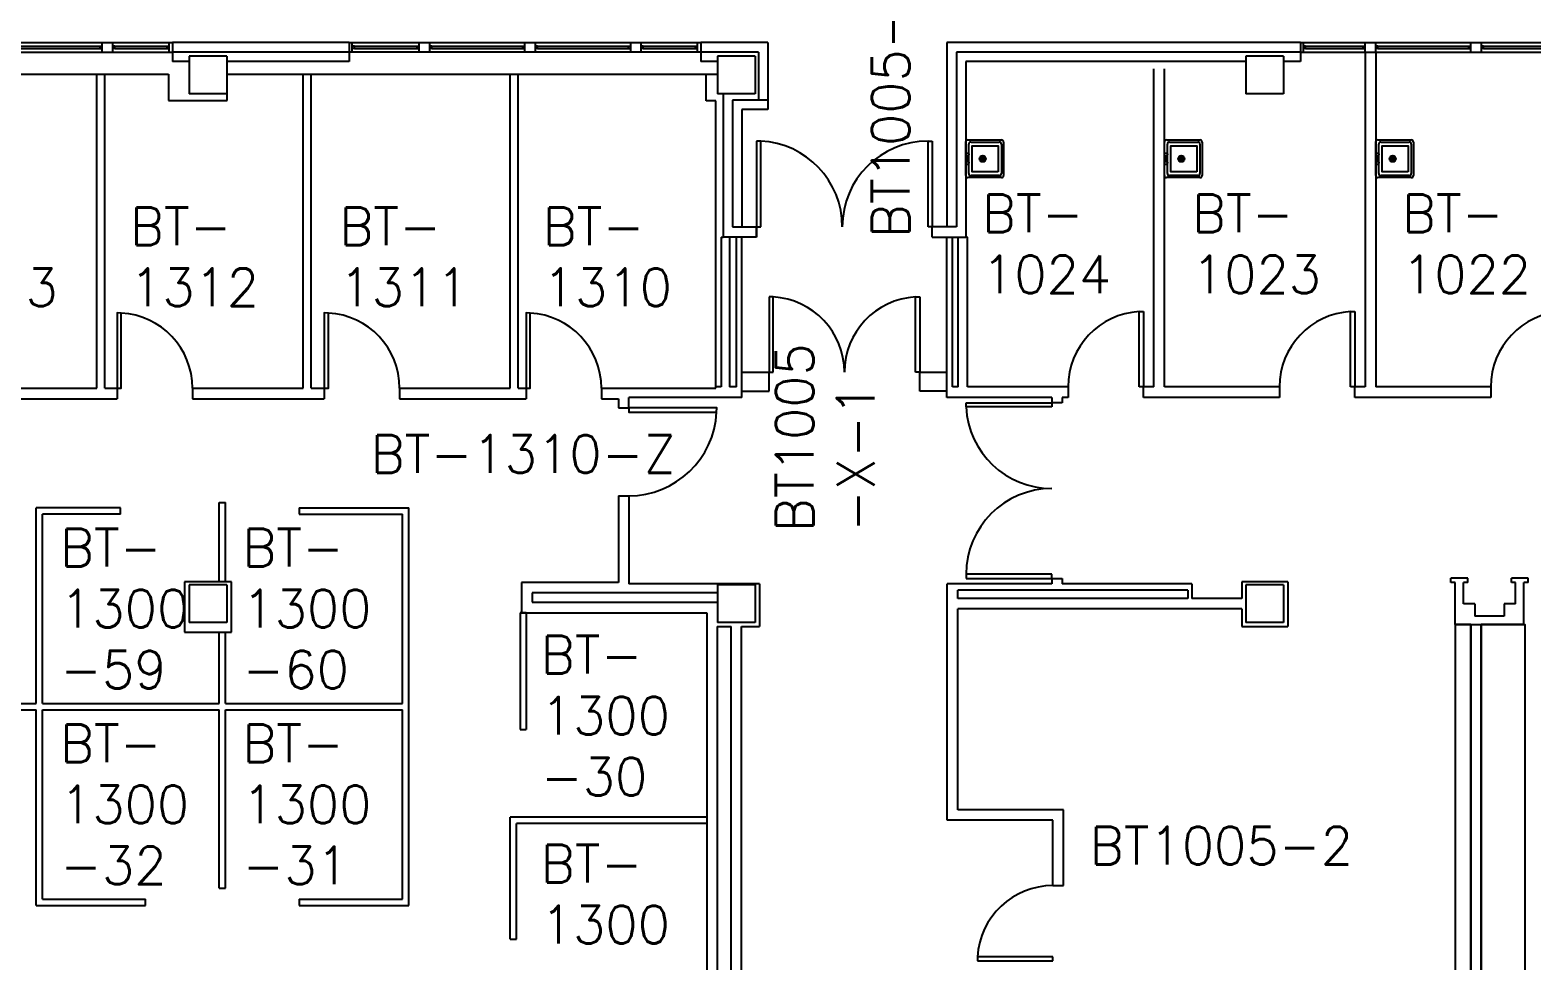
# Model space of a CAD drawing. Extents: x 2808 to 7225, y 18128 to 20366.
# Drawn here: x 5512 to 6230, y 19398 to 19843 of the extents above; entities that cross this region are included whole.
import ezdxf

# ---------------------------------------------------------------- set-up
doc = ezdxf.new("R2010")
doc.units = 0
doc.header["$MEASUREMENT"] = 0
doc.layers.get('0').update_dxf_attribs({"linetype": 'CONTINUOUS'})
for name, color, linetype in [('ARDOOR', 7, 'CONTINUOUS'), ('ARROOMNO', 4, 'CONTINUOUS'), ('ARWALL', 7, 'CONTINUOUS'), ('COL', 14, 'CONTINUOUS'), ('EXDOOR', 8, 'CONTINUOUS'), ('EXWALL', 8, 'CONTINUOUS'), ('EXWINDOW', 8, 'CONTINUOUS'), ('MILL', 1, 'CONTINUOUS'), ('MPFIXTURE', 3, 'CONTINUOUS')]:
    doc.layers.add(name, color=color, linetype=linetype)
doc.styles.add('ROMANS', font='romans.shx', dxfattribs={"height": 18})

# ---------------------------------------------------------------- blocks, each defined once
blk = doc.blocks.new('COL2')
for p, q in [((-0.5, -0.5), (-0.5, 0.5)), ((-0.5, 0.5), (0.5, 0.5)), ((0.5, -0.5), (0.5, 0.5)), ((-0.5, -0.5), (0.5, -0.5))]:
    blk.add_line(p, q)
blk = doc.blocks.new('A$C62F515CF')
at = {"layer": 'MPFIXTURE'}
for p, q in [((9.11, 9), (7.11, 9)), ((8.11, 8), (8.11, 10))]:
    blk.add_line(p, q, dxfattribs=at)
for points in [[(0, 1), (0, 17.25)], [(1, 18), (17, 18)], [(1.5, 2), (1.5, 16)], [(2.5, 17), (16, 17)], [(17, 16), (17, 2)], [(18, 17), (18, 1)], [(16, 1), (2.5, 1)], [(17, 0), (1, 0)]]:
    blk.add_lwpolyline(points, dxfattribs=at)
blk.add_lwpolyline([(15.5, 2.76), (3.11, 2.76), (3.11, 15.27), (15.5, 15.27)], close=True, dxfattribs=at)
at = {"layer": 'MPFIXTURE', "linetype": 'CONTINUOUS'}
for centre, radius in [((0.79, 11), 0.75), ((0.79, 7), 0.75), ((0.79, 9), 0.5)]:
    blk.add_circle(centre, radius, dxfattribs=at)
at = {"layer": 'MPFIXTURE'}
for radius in [1.5, 1]:
    blk.add_circle((8.11, 9), radius, dxfattribs=at)
for centre, start, end in [((0.87, 17.12), 81.8699, 188.1301), ((2.37, 16.12), 81.8699, 188.1301), ((16.12, 16.12), 351.8699, 98.1301), ((17.12, 17.12), 351.8699, 98.1301), ((0.87, 0.87), 171.8699, 278.1301), ((2.37, 1.87), 171.8699, 278.1301), ((16.12, 1.87), 261.8699, 8.1301), ((17.12, 0.87), 261.8699, 8.1301)]:
    blk.add_arc(centre, 0.884, start, end, dxfattribs=at)
blk = doc.blocks.new('A$C663F5164')
at = {"layer": 'MPFIXTURE'}
for p, q in [((9.11, 9), (7.11, 9)), ((8.11, 8), (8.11, 10))]:
    blk.add_line(p, q, dxfattribs=at)
for points in [[(0, 1), (0, 17.25)], [(1, 18), (17, 18)], [(1.5, 2), (1.5, 16)], [(2.5, 17), (16, 17)], [(17, 16), (17, 2)], [(18, 17), (18, 1)], [(16, 1), (2.5, 1)], [(17, 0), (1, 0)]]:
    blk.add_lwpolyline(points, dxfattribs=at)
blk.add_lwpolyline([(15.5, 2.76), (3.11, 2.76), (3.11, 15.27), (15.5, 15.27)], close=True, dxfattribs=at)
at = {"layer": 'MPFIXTURE', "linetype": 'CONTINUOUS'}
for centre, radius in [((0.79, 11), 0.75), ((0.79, 7), 0.75), ((0.79, 9), 0.5)]:
    blk.add_circle(centre, radius, dxfattribs=at)
at = {"layer": 'MPFIXTURE'}
for radius in [1.5, 1]:
    blk.add_circle((8.11, 9), radius, dxfattribs=at)
for centre, start, end in [((0.87, 17.12), 81.8699, 188.1301), ((2.37, 16.12), 81.8699, 188.1301), ((16.12, 16.12), 351.8699, 98.1301), ((17.12, 17.12), 351.8699, 98.1301), ((0.87, 0.87), 171.8699, 278.1301), ((2.37, 1.87), 171.8699, 278.1301), ((16.12, 1.87), 261.8699, 8.1301), ((17.12, 0.87), 261.8699, 8.1301)]:
    blk.add_arc(centre, 0.884, start, end, dxfattribs=at)
blk = doc.blocks.new('A$C744D3179')
at = {"layer": 'MPFIXTURE'}
for p, q in [((9.11, 9), (7.11, 9)), ((8.11, 8), (8.11, 10))]:
    blk.add_line(p, q, dxfattribs=at)
for points in [[(0, 1), (0, 17.25)], [(1, 18), (17, 18)], [(1.5, 2), (1.5, 16)], [(2.5, 17), (16, 17)], [(17, 16), (17, 2)], [(18, 17), (18, 1)], [(16, 1), (2.5, 1)], [(17, 0), (1, 0)]]:
    blk.add_lwpolyline(points, dxfattribs=at)
blk.add_lwpolyline([(15.5, 2.76), (3.11, 2.76), (3.11, 15.27), (15.5, 15.27)], close=True, dxfattribs=at)
at = {"layer": 'MPFIXTURE', "linetype": 'CONTINUOUS'}
for centre, radius in [((0.79, 11), 0.75), ((0.79, 7), 0.75), ((0.79, 9), 0.5)]:
    blk.add_circle(centre, radius, dxfattribs=at)
at = {"layer": 'MPFIXTURE'}
for radius in [1.5, 1]:
    blk.add_circle((8.11, 9), radius, dxfattribs=at)
for centre, start, end in [((0.87, 17.12), 81.8699, 188.1301), ((2.38, 16.12), 81.8699, 188.1301), ((16.12, 16.12), 351.8699, 98.1301), ((17.12, 17.12), 351.8699, 98.1301), ((0.87, 0.87), 171.8699, 278.1301), ((2.38, 1.87), 171.8699, 278.1301), ((16.12, 1.87), 261.8699, 8.1301), ((17.12, 0.87), 261.8699, 8.1301)]:
    blk.add_arc(centre, 0.884, start, end, dxfattribs=at)
blk = doc.blocks.new('A$C794734EC')
at = {"layer": 'ARDOOR'}
for p, q in [((34, 36), (36, 36)), ((34, 0), (34, 36)), ((36, 36), (36, 0)), ((36, 0), (34, 0))]:
    blk.add_line(p, q, dxfattribs=at)
blk.add_arc((36, 0.06), 36, 93.18467, 180.08848, dxfattribs=at)
blk = doc.blocks.new('A$C26C41D11')
at = {"layer": 'ARDOOR'}
for p, q in [((34, 0), (34, 36)), ((34, 36), (36, 36)), ((34, 0), (34, 36)), ((36, 36), (36, 0)), ((36, 0), (34, 0))]:
    blk.add_line(p, q, dxfattribs=at)
blk.add_arc((36, 0.06), 36, 93.18467, 180.08848, dxfattribs=at)
blk = doc.blocks.new('A$C7C0D70C8')
at = {"layer": 'ARDOOR'}
for p, q in [((34, 0), (34, 36)), ((34, 36), (36, 36)), ((34, 0), (34, 36)), ((36, 36), (36, 0)), ((36, 0), (34, 0))]:
    blk.add_line(p, q, dxfattribs=at)
blk.add_arc((36, 0.06), 36, 93.18467, 180.08848, dxfattribs=at)
blk = doc.blocks.new('A$C3B986B83')
at = {"layer": 'ARDOOR'}
for p, q in [((0, 82), (0, 84)), ((0, 84), (41, 84)), ((41, 82), (0, 82)), ((41, 84), (41, 82)), ((41, 2), (0, 2)), ((0, 2), (0, 0)), ((41, 0), (41, 2)), ((0, 0), (41, 0))]:
    blk.add_line(p, q, dxfattribs=at)
for centre, start, end in [((40.95, 84), 182.79599, 270.06821), ((41, 2), 90, 180)]:
    blk.add_arc(centre, 41, start, end, dxfattribs=at)
blk = doc.blocks.new('A$C40F67DB4')
at = {"layer": 'ARDOOR'}
for p, q in [((36, 2), (0, 2)), ((0, 2), (0, 0)), ((36, 0), (36, 2)), ((0, 0), (36, 0))]:
    blk.add_line(p, q, dxfattribs=at)
blk.add_arc((35.94, 0), 36, 89.91152, 176.81533, dxfattribs=at)
blk = doc.blocks.new('A$C06564B50')
at = {"layer": 'ARDOOR'}
for p, q in [((2, 36), (0, 36)), ((0, 36), (0, 0)), ((2, 0), (2, 36)), ((70, 0), (70, 36)), ((70, 36), (72, 36)), ((72, 36), (72, 0)), ((0, 0), (2, 0)), ((72, 0), (70, 0))]:
    blk.add_line(p, q, dxfattribs=at)
for centre, start, end in [((0, 0.06), 359.91152, 86.81533), ((72, 0.06), 93.18467, 180.08848)]:
    blk.add_arc(centre, 36, start, end, dxfattribs=at)
blk = doc.blocks.new('A$C47CF0378')
at = {"layer": 'EXDOOR'}
for p, q in [((2, 41), (0, 41)), ((0, 41), (0, 0)), ((2, 0), (2, 41)), ((82, 0), (82, 41)), ((82, 41), (84, 41)), ((84, 41), (84, 0)), ((0, 0), (2, 0)), ((84, 0), (82, 0))]:
    blk.add_line(p, q, dxfattribs=at)
for centre, start, end in [((0, 0.05), 359.93179, 87.20401), ((82, 0), 90, 180)]:
    blk.add_arc(centre, 41, start, end, dxfattribs=at)

msp = doc.modelspace()

# ---------------------------------------------------------------- linework, layer by layer
at = {"layer": 'ARDOOR', "flags": 128}
for points in [[(5590.09, 19671.58, 0.39805), (5556.09, 19707.53), (5554.09, 19707.58), (5554.09, 19671.58), (5556.09, 19671.58), (5556.09, 19707.53)], [(5689.09, 19671.58, 0.39805), (5655.09, 19707.53), (5653.09, 19707.58), (5653.09, 19671.58), (5655.09, 19671.58), (5655.09, 19707.53)], [(5785.47, 19671.58, 0.39805), (5751.47, 19707.53), (5749.47, 19707.58), (5749.47, 19671.58), (5751.47, 19671.58), (5751.47, 19707.53)], [(5798.59, 19620.21, 0.400344), (5840.55, 19660.21), (5840.59, 19662.21), (5798.59, 19662.21), (5798.59, 19660.21), (5840.55, 19660.21)]]:
    msp.add_lwpolyline(points, format="xyb", dxfattribs=at)
at = {"layer": 'ARWALL'}
for p, q in [((6150.47, 19832.21), (6150.47, 19672.21)), ((6155.47, 19832.21), (6155.47, 19672.21)), ((5354.59, 19821.58), (5578.59, 19821.58)), ((5544.34, 19671.58), (5544.34, 19821.58)), ((5548.22, 19671.58), (5548.22, 19821.58)), ((5578.59, 19821.58), (5578.59, 19809.08)), ((5606.72, 19809.08), (5606.72, 19821.58)), ((5606.72, 19821.58), (5840.97, 19821.58)), ((5642.97, 19671.58), (5642.97, 19821.58)), ((5646.84, 19671.58), (5646.84, 19821.58)), ((5741.84, 19671.58), (5741.84, 19821.58)), ((5745.72, 19671.58), (5745.72, 19821.58)), ((5835.59, 19808.83), (5835.59, 19821.58)), ((6049.47, 19672.21), (6049.47, 19824.21)), ((6054.47, 19672.21), (6054.47, 19824.21)), ((5578.59, 19809.08), (5606.72, 19809.08)), ((5840.09, 19808.83), (5835.59, 19808.83)), ((5840.09, 19671.58), (5840.09, 19808.83)), ((5842.72, 19743.71), (5842.72, 19672.21)), ((5842.72, 19743.71), (5843.59, 19743.71)), ((5846.72, 19743.71), (5846.72, 19672.21)), ((5849.97, 19672.21), (5849.97, 19743.71)), ((5852.59, 19667.21), (5852.59, 19743.71)), ((5950.59, 19667.21), (5950.59, 19743.71)), ((5953.22, 19672.21), (5953.22, 19743.71)), ((5955.97, 19672.21), (5955.97, 19743.71)), ((5960.47, 19743.71), (5959.59, 19743.71)), ((5960.47, 19672.21), (5960.47, 19743.71)), ((5852.59, 19679.21), (5865.59, 19679.21)), ((5865.59, 19670.21), (5865.59, 19679.21)), ((5937.59, 19679.21), (5950.59, 19679.21)), ((5937.59, 19670.21), (5937.59, 19679.21)), ((5491.59, 19671.58), (5544.34, 19671.58)), ((5548.22, 19671.58), (5554.09, 19671.58)), ((5554.09, 19671.58), (5554.09, 19666.58)), ((5590.09, 19671.58), (5642.97, 19671.58)), ((5590.09, 19671.58), (5590.09, 19666.58)), ((5646.84, 19671.58), (5653.09, 19671.58)), ((5653.09, 19671.58), (5653.09, 19666.58)), ((5689.09, 19671.58), (5741.84, 19671.58)), ((5689.09, 19671.58), (5689.09, 19666.58)), ((5745.72, 19671.58), (5749.47, 19671.58)), ((5749.47, 19671.58), (5749.47, 19666.58)), ((5785.47, 19671.58), (5840.09, 19671.58)), ((5785.47, 19671.58), (5785.47, 19666.58)), ((5842.72, 19672.21), (5840.09, 19672.21)), ((5849.97, 19672.21), (5846.72, 19672.21)), ((5955.97, 19672.21), (5953.22, 19672.21)), ((6008.47, 19672.21), (5960.47, 19672.21)), ((6008.47, 19672.21), (6008.47, 19667.21)), ((6049.47, 19672.21), (6044.47, 19672.21)), ((6044.47, 19667.21), (6044.47, 19672.21)), ((6109.47, 19672.21), (6054.47, 19672.21)), ((6109.47, 19672.21), (6109.47, 19667.21)), ((6150.47, 19672.21), (6145.47, 19672.21)), ((6145.47, 19667.21), (6145.47, 19672.21)), ((6210.47, 19672.21), (6155.47, 19672.21)), ((6210.47, 19672.21), (6210.47, 19667.21)), ((5491.59, 19666.58), (5554.09, 19666.58)), ((5590.09, 19666.58), (5653.09, 19666.58)), ((5689.09, 19666.58), (5749.47, 19666.58)), ((5785.47, 19666.58), (5793.59, 19666.58)), ((5793.59, 19666.58), (5793.59, 19662.21)), ((5852.59, 19667.21), (5798.59, 19667.21)), ((5798.59, 19662.21), (5798.59, 19667.21)), ((5852.59, 19670.21), (5865.59, 19670.21)), ((5950.59, 19670.21), (5937.59, 19670.21)), ((6000.72, 19667.21), (5950.59, 19667.21)), ((6000.72, 19667.21), (6000.72, 19664.68)), ((6005.72, 19664.68), (6000.72, 19664.68)), ((6008.47, 19667.21), (6005.72, 19667.21)), ((6005.72, 19667.21), (6005.72, 19664.68)), ((6109.47, 19667.21), (6044.47, 19667.21)), ((6210.47, 19667.21), (6145.47, 19667.21)), ((5793.59, 19662.21), (5798.59, 19662.21)), ((5515.4, 19520.96), (5515.4, 19614.46)), ((5555.65, 19614.46), (5515.4, 19614.46)), ((5555.65, 19611.46), (5555.65, 19614.46)), ((5602.88, 19579.08), (5602.88, 19616.96)), ((5602.88, 19616.96), (5605.88, 19616.96)), ((5605.88, 19579.08), (5605.88, 19616.96)), ((5641.15, 19614.46), (5693.4, 19614.46)), ((5641.15, 19614.46), (5641.15, 19611.46)), ((5693.4, 19424.46), (5693.4, 19614.46)), ((5793.59, 19620.21), (5798.59, 19620.21)), ((5793.59, 19620.21), (5793.59, 19578.83)), ((5798.59, 19620.21), (5798.59, 19578.14)), ((5518.4, 19520.96), (5518.4, 19611.46)), ((5555.65, 19611.46), (5518.4, 19611.46)), ((5641.15, 19611.46), (5690.4, 19611.46)), ((5690.4, 19520.96), (5690.4, 19611.46)), ((5608.72, 19579.08), (5586.22, 19579.08)), ((5586.22, 19579.08), (5586.22, 19555.08)), ((5608.72, 19555.08), (5608.72, 19579.08)), ((5793.59, 19578.83), (5747.34, 19578.83)), ((5747.34, 19578.83), (5747.34, 19564.33)), ((5860.97, 19578.14), (5798.59, 19578.14)), ((5860.97, 19578.14), (5860.97, 19557.71)), ((6000.72, 19578.14), (5950.72, 19578.14)), ((5950.72, 19465.21), (5950.72, 19578.14)), ((6000.72, 19580.68), (6005.72, 19580.68)), ((6000.72, 19580.68), (6000.72, 19578.14)), ((6005.72, 19580.68), (6005.72, 19578.14)), ((6067.66, 19578.14), (6005.72, 19578.14)), ((6067.66, 19578.14), (6067.66, 19571.21)), ((6091.47, 19579.14), (6091.47, 19571.21)), ((6113.47, 19579.14), (6091.47, 19579.14)), ((6113.47, 19579.14), (6113.47, 19557.71)), ((6199.41, 19580.83), (6191.41, 19580.83)), ((6191.41, 19578.83), (6191.41, 19580.83)), ((6193.41, 19578.83), (6191.41, 19578.83)), ((6193.41, 19558.64), (6193.41, 19578.83)), ((6197.41, 19568.64), (6197.41, 19578.83)), ((6199.41, 19578.83), (6197.41, 19578.83)), ((6199.41, 19578.83), (6199.41, 19580.83)), ((6228.28, 19580.83), (6220.28, 19580.83)), ((6220.28, 19578.83), (6220.28, 19580.83)), ((6222.28, 19578.83), (6220.28, 19578.83)), ((6222.28, 19568.64), (6222.28, 19578.83)), ((6228.28, 19578.83), (6226.28, 19578.83)), ((6226.28, 19558.64), (6226.28, 19578.83)), ((6228.28, 19578.83), (6228.28, 19580.83)), ((5752.34, 19573.83), (5752.34, 19569.33)), ((5840.97, 19573.83), (5752.34, 19573.83)), ((6065.66, 19575.14), (5955.72, 19575.14)), ((5955.72, 19571.21), (5955.72, 19575.14)), ((6065.66, 19571.21), (5955.72, 19571.21)), ((6065.66, 19575.14), (6065.66, 19571.21)), ((6091.47, 19571.21), (6067.66, 19571.21)), ((5746.59, 19564.33), (5746.59, 19508.59)), ((5749.59, 19564.33), (5746.59, 19564.33)), ((5747.34, 19564.33), (5835.84, 19564.33)), ((5749.59, 19564.33), (5749.59, 19508.59)), ((5752.34, 19569.33), (5840.97, 19569.33)), ((5835.84, 19564.33), (5835.84, 19065.21)), ((6091.47, 19566.21), (5955.72, 19566.21)), ((5955.72, 19470.21), (5955.72, 19566.21)), ((6091.47, 19566.21), (6091.47, 19557.71)), ((6202.84, 19568.64), (6197.41, 19568.64)), ((6202.84, 19568.64), (6202.84, 19562.64)), ((6216.84, 19568.64), (6216.84, 19562.64)), ((6222.28, 19568.64), (6216.84, 19568.64)), ((5840.84, 19557.71), (5847.47, 19557.71)), ((5840.84, 19557.71), (5840.84, 19074.71)), ((5847.47, 19343.96), (5847.47, 19557.71)), ((5852.47, 19327.21), (5852.47, 19557.71)), ((5852.47, 19557.71), (5860.97, 19557.71)), ((6091.47, 19557.71), (6113.47, 19557.71)), ((6193.41, 19558.64), (6226.78, 19558.64)), ((6200.91, 19558.64), (6193.41, 19558.64)), ((6200.91, 19558.64), (6200.91, 19334.71)), ((6216.84, 19562.64), (6202.84, 19562.64)), ((6226.28, 19558.64), (6205.91, 19558.64)), ((6205.91, 19558.64), (6205.91, 19334.71)), ((5586.22, 19555.08), (5608.72, 19555.08)), ((5602.9, 19520.96), (5602.9, 19555.08)), ((5605.9, 19520.96), (5605.9, 19555.08)), ((5430.9, 19520.96), (5515.4, 19520.96)), ((5518.4, 19520.96), (5602.9, 19520.96)), ((5605.9, 19520.96), (5690.4, 19520.96)), ((5430.9, 19517.96), (5515.4, 19517.96)), ((5515.4, 19424.46), (5515.4, 19517.96)), ((5518.4, 19517.96), (5602.9, 19517.96)), ((5518.4, 19427.46), (5518.4, 19517.96)), ((5602.9, 19432.71), (5602.9, 19517.96)), ((5605.9, 19517.96), (5690.4, 19517.96)), ((5605.9, 19432.71), (5605.9, 19517.96)), ((5690.4, 19427.46), (5690.4, 19517.96)), ((5746.59, 19508.59), (5749.59, 19508.59)), ((6006.22, 19470.21), (5955.72, 19470.21)), ((6006.22, 19433.96), (6006.22, 19470.21)), ((5741.84, 19408.39), (5741.84, 19466.64)), ((5835.84, 19466.64), (5741.84, 19466.64)), ((5835.84, 19463.64), (5744.84, 19463.64)), ((5744.84, 19408.39), (5744.84, 19463.64)), ((6001.22, 19465.21), (5950.72, 19465.21)), ((6001.22, 19433.96), (6001.22, 19465.21)), ((6001.22, 19433.96), (6006.22, 19433.96)), ((5518.4, 19427.46), (5567.65, 19427.46)), ((5567.65, 19424.46), (5567.65, 19427.46)), ((5602.9, 19432.71), (5605.9, 19432.71)), ((5641.15, 19427.46), (5690.4, 19427.46)), ((5641.15, 19427.46), (5641.15, 19424.46)), ((5515.4, 19424.46), (5567.65, 19424.46)), ((5641.15, 19424.46), (5693.4, 19424.46)), ((5741.84, 19408.39), (5744.84, 19408.39))]:
    msp.add_line(p, q, dxfattribs=at)
at = {"layer": 'EXWALL', "linetype": 'CONTINUOUS'}
for p, q in [((5664.97, 19836.71), (5580.47, 19836.71)), ((5864.97, 19836.71), (5832.97, 19836.71)), ((6119.47, 19836.71), (5950.59, 19836.71)), ((5664.97, 19832.21), (5580.47, 19832.21)), ((5860.47, 19832.21), (5832.97, 19832.21)), ((6119.47, 19832.21), (5955.09, 19832.21)), ((5588.47, 19827.71), (5580.47, 19827.71)), ((5664.97, 19827.71), (5606.47, 19827.71)), ((5840.97, 19827.71), (5832.97, 19827.71)), ((6093.47, 19827.71), (5959.59, 19827.71)), ((6119.47, 19827.71), (6111.47, 19827.71)), ((5864.97, 19809.21), (5848.09, 19809.21)), ((5864.97, 19804.71), (5852.59, 19804.71)), ((5848.09, 19748.71), (5852.59, 19748.71)), ((5955.09, 19748.71), (5950.59, 19748.71))]:
    msp.add_line(p, q, dxfattribs=at)
at = {"layer": 'EXWALL'}
for p, q in [((5580.47, 19836.71), (5580.47, 19827.71)), ((5664.97, 19836.71), (5664.97, 19827.71)), ((5832.97, 19836.71), (5832.97, 19827.71)), ((5864.97, 19836.71), (5864.97, 19804.71)), ((5950.59, 19836.71), (5950.59, 19748.71)), ((6119.47, 19836.71), (6119.47, 19827.71)), ((5860.47, 19832.21), (5860.47, 19809.21)), ((5955.09, 19832.21), (5955.09, 19748.71)), ((5959.59, 19827.71), (5959.59, 19743.71)), ((5843.59, 19812.21), (5843.59, 19743.71)), ((5848.09, 19809.21), (5848.09, 19748.71)), ((5852.59, 19804.71), (5852.59, 19748.71)), ((5859.59, 19743.71), (5843.59, 19743.71)), ((5852.59, 19748.71), (5859.59, 19748.71)), ((5859.59, 19748.71), (5859.59, 19743.71)), ((5859.59, 19743.71), (5859.59, 19748.71)), ((5950.59, 19748.71), (5943.59, 19748.71)), ((5943.59, 19743.71), (5943.59, 19748.71)), ((5943.59, 19743.71), (5959.59, 19743.71))]:
    msp.add_line(p, q, dxfattribs=at)
at = {"layer": 'EXWINDOW'}
for p, q in [((5412.47, 19836.71), (5580.47, 19836.71)), ((5546.97, 19832.21), (5546.97, 19836.71)), ((5551.97, 19832.21), (5551.97, 19836.71)), ((5578.97, 19832.21), (5578.97, 19836.71)), ((5664.97, 19836.71), (5832.97, 19836.71)), ((5666.47, 19832.21), (5666.47, 19836.71)), ((5698.47, 19832.21), (5698.47, 19836.71)), ((5703.47, 19832.21), (5703.47, 19836.71)), ((5748.97, 19832.21), (5748.97, 19836.71)), ((5753.97, 19832.21), (5753.97, 19836.71)), ((5799.47, 19832.21), (5799.47, 19836.71)), ((5804.47, 19832.21), (5804.47, 19836.71)), ((5831.47, 19832.21), (5831.47, 19836.71)), ((6119.47, 19836.71), (6287.47, 19836.71)), ((6120.97, 19832.21), (6120.97, 19836.71)), ((6150.47, 19832.21), (6150.47, 19836.71)), ((6155.47, 19832.21), (6155.47, 19836.71)), ((6200.97, 19832.21), (6200.97, 19836.71)), ((6205.97, 19832.21), (6205.97, 19836.71)), ((5412.47, 19832.21), (5580.47, 19832.21)), ((5502.47, 19834.96), (5545.97, 19834.96)), ((5502.47, 19833.96), (5545.97, 19833.96)), ((5545.97, 19834.96), (5546.97, 19834.96)), ((5545.97, 19833.96), (5545.97, 19834.96)), ((5545.97, 19833.96), (5546.97, 19833.96)), ((5552.97, 19834.96), (5551.97, 19834.96)), ((5552.97, 19833.96), (5551.97, 19833.96)), ((5552.97, 19833.96), (5552.97, 19834.96)), ((5552.97, 19834.96), (5577.97, 19834.96)), ((5552.97, 19833.96), (5577.97, 19833.96)), ((5577.97, 19834.96), (5578.97, 19834.96)), ((5577.97, 19833.96), (5577.97, 19834.96)), ((5577.97, 19833.96), (5578.97, 19833.96)), ((5832.97, 19832.21), (5664.97, 19832.21)), ((5667.47, 19834.96), (5666.47, 19834.96)), ((5667.47, 19833.96), (5666.47, 19833.96)), ((5667.47, 19833.96), (5667.47, 19834.96)), ((5667.47, 19834.96), (5697.47, 19834.96)), ((5667.47, 19833.96), (5697.47, 19833.96)), ((5697.47, 19833.96), (5697.47, 19834.96)), ((5697.47, 19834.96), (5698.47, 19834.96)), ((5697.47, 19833.96), (5698.47, 19833.96)), ((5704.47, 19834.96), (5703.47, 19834.96)), ((5704.47, 19833.96), (5703.47, 19833.96)), ((5704.47, 19834.96), (5747.97, 19834.96)), ((5704.47, 19833.96), (5704.47, 19834.96)), ((5704.47, 19833.96), (5747.97, 19833.96)), ((5747.97, 19834.96), (5748.97, 19834.96)), ((5747.97, 19833.96), (5747.97, 19834.96)), ((5747.97, 19833.96), (5748.97, 19833.96)), ((5754.97, 19834.96), (5753.97, 19834.96)), ((5754.97, 19833.96), (5753.97, 19833.96)), ((5754.97, 19833.96), (5754.97, 19834.96)), ((5754.97, 19834.96), (5798.47, 19834.96)), ((5754.97, 19833.96), (5798.47, 19833.96)), ((5798.47, 19833.96), (5798.47, 19834.96)), ((5798.47, 19834.96), (5799.47, 19834.96)), ((5798.47, 19833.96), (5799.47, 19833.96)), ((5805.47, 19834.96), (5804.47, 19834.96)), ((5805.47, 19833.96), (5804.47, 19833.96)), ((5805.47, 19833.96), (5805.47, 19834.96)), ((5805.47, 19834.96), (5830.47, 19834.96)), ((5805.47, 19833.96), (5830.47, 19833.96)), ((5830.47, 19833.96), (5830.47, 19834.96)), ((5830.47, 19834.96), (5831.47, 19834.96)), ((5830.47, 19833.96), (5831.47, 19833.96)), ((6119.47, 19832.21), (6287.47, 19832.21)), ((6121.97, 19834.96), (6120.97, 19834.96)), ((6121.97, 19833.96), (6120.97, 19833.96)), ((6121.97, 19833.96), (6121.97, 19834.96)), ((6121.97, 19834.96), (6149.47, 19834.96)), ((6121.97, 19833.96), (6149.47, 19833.96)), ((6149.47, 19834.96), (6150.47, 19834.96)), ((6149.47, 19833.96), (6149.47, 19834.96)), ((6149.47, 19833.96), (6150.47, 19833.96)), ((6156.47, 19834.96), (6155.47, 19834.96)), ((6156.47, 19833.96), (6155.47, 19833.96)), ((6156.47, 19833.96), (6156.47, 19834.96)), ((6156.47, 19834.96), (6199.97, 19834.96)), ((6156.47, 19833.96), (6199.97, 19833.96)), ((6199.97, 19833.96), (6199.97, 19834.96)), ((6199.97, 19834.96), (6200.97, 19834.96)), ((6199.97, 19833.96), (6200.97, 19833.96)), ((6206.97, 19834.96), (6205.97, 19834.96)), ((6206.97, 19833.96), (6205.97, 19833.96)), ((6206.97, 19834.96), (6250.47, 19834.96)), ((6206.97, 19833.96), (6206.97, 19834.96)), ((6206.97, 19833.96), (6250.47, 19833.96))]:
    msp.add_line(p, q, dxfattribs=at)
at = {"layer": 'MILL'}
for points in [[(6193.41, 19558.64), (6193.41, 19334.71), (6200.91, 19334.71), (6200.91, 19558.64), (6193.41, 19558.64)], [(6205.91, 19558.64), (6226.78, 19558.64), (6226.78, 19334.71), (6205.91, 19334.71), (6205.91, 19558.64)]]:
    msp.add_lwpolyline(points, dxfattribs=at)

# ---------------------------------------------------------------- block references
at = {"layer": 'ARDOOR'}
for name, p in [('A$C06564B50', (5865.59, 19679.21)), ('A$C794734EC', (6008.47, 19672.21)), ('A$C26C41D11', (6109.47, 19672.21)), ('A$C7C0D70C8', (6210.47, 19672.21)), ('A$C3B986B83', (5959.72, 19580.68)), ('A$C40F67DB4', (5965.22, 19397.96))]:
    msp.add_blockref(name, p, dxfattribs=at)
at = {"layer": 'COL', "xscale": 18, "yscale": 18, "zscale": 18, "rotation": 180}
for p in [(5597.47, 19821.21), (5849.97, 19821.21), (6102.47, 19821.21), (5597.47, 19568.71), (5849.97, 19568.71), (6102.47, 19568.71)]:
    msp.add_blockref('COL2', p, dxfattribs=at)
at = {"layer": 'EXDOOR'}
msp.add_blockref('A$C47CF0378', (5859.59, 19748.71), dxfattribs=at)
at = {"layer": 'MPFIXTURE'}
for name, p in [('A$C62F515CF', (5959.59, 19772.21)), ('A$C663F5164', (6054.47, 19772.21)), ('A$C744D3179', (6155.47, 19772.21))]:
    msp.add_blockref(name, p, dxfattribs=at)

# ---------------------------------------------------------------- texts
at = {"layer": 'ARROOMNO', "style": 'ROMANS'}
for s, p in [('BT1005-X', (5932.69, 19743.32)), ('BT1005', (5886.83, 19602.85)), ('-X-1', (5915.97, 19602.85))]:
    msp.add_text(s, height=18, rotation=90, dxfattribs=at).set_placement(p)
for s, p in [('BT-', (5967.31, 19746.1)), ('BT-', (6067.65, 19746.1)), ('BT-', (6167.99, 19746.1)), ('BT-', (5560.21, 19739.98)), ('BT-', (5660.32, 19739.98)), ('BT-', (5757.48, 19739.98)), ('1313', (5464.04, 19710.83)), ('1312', (5560.21, 19710.83)), ('1311', (5660.32, 19710.83)), ('1310', (5757.48, 19710.83)), ('1024', (5967.31, 19716.96)), ('1023', (6067.65, 19716.96)), ('1022', (6167.99, 19716.96)), ('BT-1310-Z', (5675.28, 19631.19)), ('BT-', (5526.8, 19586.46)), ('BT-', (5613.9, 19586.46)), ('1300', (5526.8, 19557.31)), ('1300', (5613.9, 19557.31)), ('BT-', (5756.55, 19535.28)), ('-59', (5526.8, 19528.17)), ('-60', (5613.9, 19528.17)), ('1300', (5756.55, 19506.14)), ('BT-', (5526.8, 19492.87)), ('BT-', (5613.9, 19492.87)), ('-30', (5756.55, 19477)), ('1300', (5526.8, 19463.72)), ('1300', (5613.9, 19463.72)), ('BT1005-2', (6018.86, 19444.09)), ('-32', (5526.8, 19434.58)), ('-31', (5613.9, 19434.58)), ('BT-', (5756.55, 19435.49)), ('1300', (5756.55, 19406.35))]:
    msp.add_text(s, height=18, dxfattribs=at).set_placement(p)

doc.saveas('drawing.dxf')
